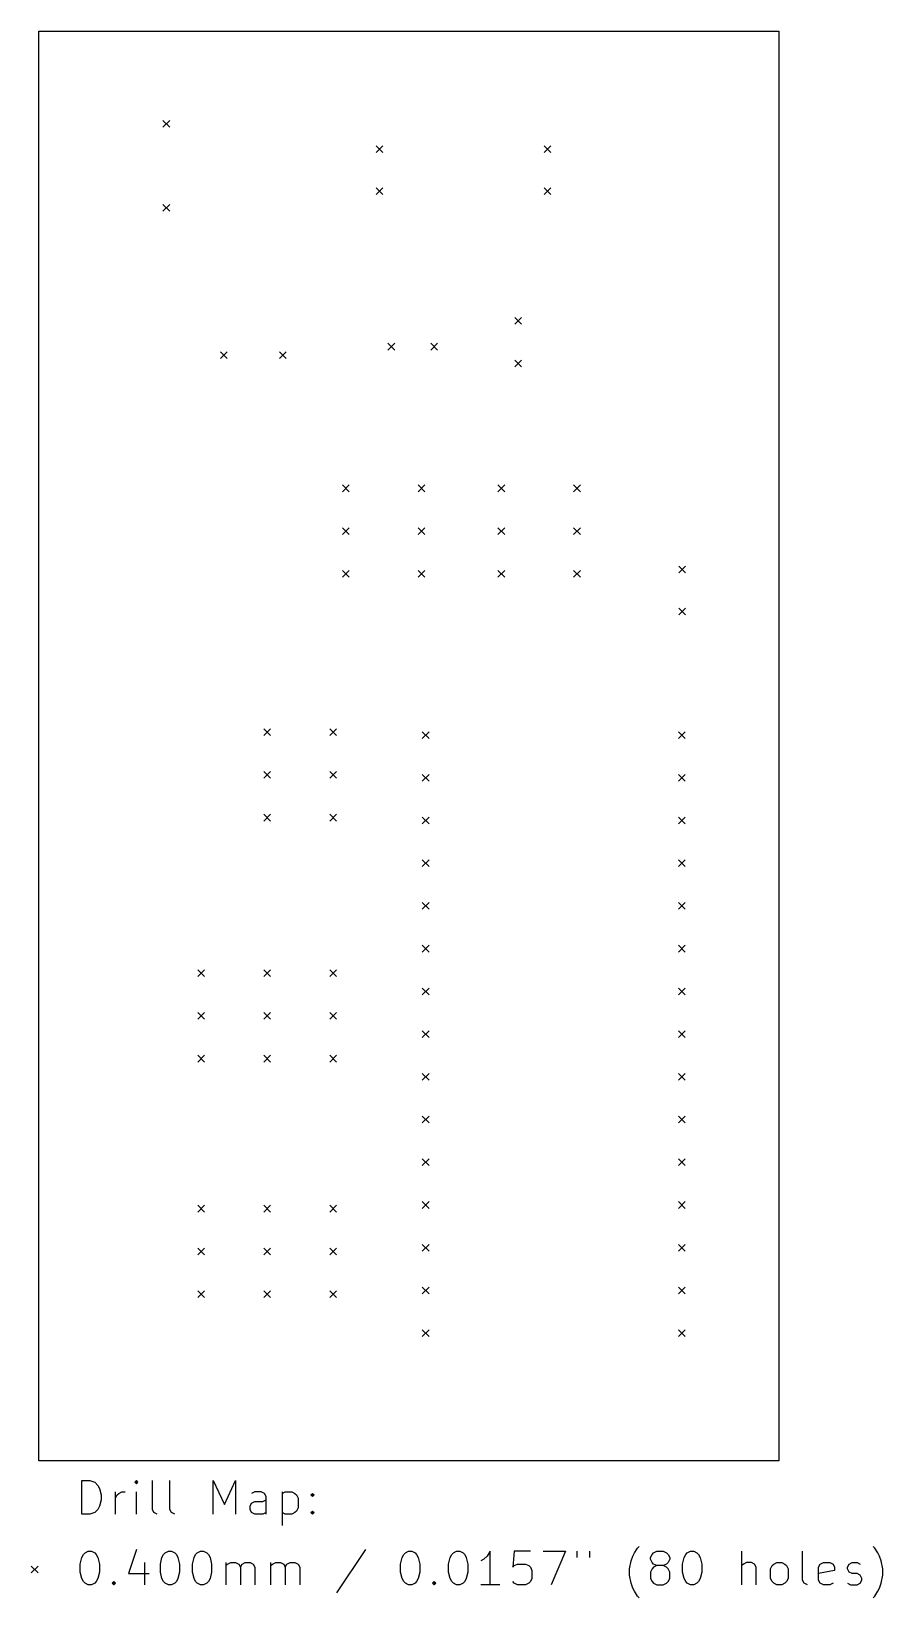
# Model space of a CAD drawing. Header units: millimetres. Extents: x 102.5 to 153.2, y -143.1 to -50.
import ezdxf

# ---------------------------------------------------------------- set-up
doc = ezdxf.new("R2010")
doc.units = ezdxf.units.MM
doc.layers.add('BLACK', color=250, linetype='CONTINUOUS')

msp = doc.modelspace()

# ---------------------------------------------------------------- linework, layer by layer
at = {"layer": 'BLACK', "linetype": 'CONTINUOUS'}
for p, q in [((103, -50), (147, -50)), ((103, -135), (103, -50)), ((147, -50), (147, -135)), ((110.3775, -55.3), (110.7775, -55.7)), ((110.7775, -55.3), (110.3775, -55.7)), ((123.05, -56.8), (123.45, -57.2)), ((123.45, -56.8), (123.05, -57.2)), ((133.05, -56.8), (133.45, -57.2)), ((133.45, -56.8), (133.05, -57.2)), ((123.05, -59.3), (123.45, -59.7)), ((123.45, -59.3), (123.05, -59.7)), ((133.05, -59.3), (133.45, -59.7)), ((133.45, -59.3), (133.05, -59.7)), ((110.3775, -60.3), (110.7775, -60.7)), ((110.7775, -60.3), (110.3775, -60.7)), ((131.3, -67.01), (131.7, -67.41)), ((131.7, -67.01), (131.3, -67.41)), ((123.76, -68.55), (124.16, -68.95)), ((124.16, -68.55), (123.76, -68.95)), ((126.3, -68.55), (126.7, -68.95)), ((126.7, -68.55), (126.3, -68.95)), ((113.8, -69.05), (114.2, -69.45)), ((114.2, -69.05), (113.8, -69.45)), ((117.3, -69.05), (117.7, -69.45)), ((117.7, -69.05), (117.3, -69.45)), ((131.3, -69.55), (131.7, -69.95)), ((131.7, -69.55), (131.3, -69.95)), ((121.05, -76.97), (121.45, -77.37)), ((121.45, -76.97), (121.05, -77.37)), ((125.55, -76.97), (125.95, -77.37)), ((125.95, -76.97), (125.55, -77.37)), ((130.3, -76.97), (130.7, -77.37)), ((130.7, -76.97), (130.3, -77.37)), ((134.8, -76.97), (135.2, -77.37)), ((135.2, -76.97), (134.8, -77.37)), ((121.05, -79.51), (121.45, -79.91)), ((121.45, -79.51), (121.05, -79.91)), ((125.55, -79.51), (125.95, -79.91)), ((125.95, -79.51), (125.55, -79.91)), ((130.3, -79.51), (130.7, -79.91)), ((130.7, -79.51), (130.3, -79.91)), ((134.8, -79.51), (135.2, -79.91)), ((135.2, -79.51), (134.8, -79.91)), ((141.05, -81.8), (141.45, -82.2)), ((141.45, -81.8), (141.05, -82.2)), ((121.05, -82.05), (121.45, -82.45)), ((121.45, -82.05), (121.05, -82.45)), ((125.55, -82.05), (125.95, -82.45)), ((125.95, -82.05), (125.55, -82.45)), ((130.3, -82.05), (130.7, -82.45)), ((130.7, -82.05), (130.3, -82.45)), ((134.8, -82.05), (135.2, -82.45)), ((135.2, -82.05), (134.8, -82.45)), ((141.05, -84.3), (141.45, -84.7)), ((141.45, -84.3), (141.05, -84.7)), ((116.374267, -91.47), (116.774267, -91.87)), ((116.774267, -91.47), (116.374267, -91.87)), ((120.3, -91.47), (120.7, -91.87)), ((120.7, -91.47), (120.3, -91.87)), ((125.8, -91.64), (126.2, -92.04)), ((126.2, -91.64), (125.8, -92.04)), ((141.04, -91.64), (141.44, -92.04)), ((141.44, -91.64), (141.04, -92.04)), ((116.374267, -94.01), (116.774267, -94.41)), ((116.774267, -94.01), (116.374267, -94.41)), ((120.3, -94.01), (120.7, -94.41)), ((120.7, -94.01), (120.3, -94.41)), ((125.8, -94.18), (126.2, -94.58)), ((126.2, -94.18), (125.8, -94.58)), ((141.04, -94.18), (141.44, -94.58)), ((141.44, -94.18), (141.04, -94.58)), ((116.374267, -96.55), (116.774267, -96.95)), ((116.774267, -96.55), (116.374267, -96.95)), ((120.3, -96.55), (120.7, -96.95)), ((120.7, -96.55), (120.3, -96.95)), ((125.8, -96.72), (126.2, -97.12)), ((126.2, -96.72), (125.8, -97.12)), ((141.04, -96.72), (141.44, -97.12)), ((141.44, -96.72), (141.04, -97.12)), ((125.8, -99.26), (126.2, -99.66)), ((126.2, -99.26), (125.8, -99.66)), ((141.04, -99.26), (141.44, -99.66)), ((141.44, -99.26), (141.04, -99.66)), ((125.8, -101.8), (126.2, -102.2)), ((126.2, -101.8), (125.8, -102.2)), ((141.04, -101.8), (141.44, -102.2)), ((141.44, -101.8), (141.04, -102.2)), ((125.8, -104.34), (126.2, -104.74)), ((126.2, -104.34), (125.8, -104.74)), ((141.04, -104.34), (141.44, -104.74)), ((141.44, -104.34), (141.04, -104.74)), ((112.448533, -105.8), (112.848533, -106.2)), ((112.848533, -105.8), (112.448533, -106.2)), ((116.374267, -105.8), (116.774267, -106.2)), ((116.774267, -105.8), (116.374267, -106.2)), ((120.3, -105.8), (120.7, -106.2)), ((120.7, -105.8), (120.3, -106.2)), ((125.8, -106.88), (126.2, -107.28)), ((126.2, -106.88), (125.8, -107.28)), ((141.04, -106.88), (141.44, -107.28)), ((141.44, -106.88), (141.04, -107.28)), ((112.448533, -108.34), (112.848533, -108.74)), ((112.848533, -108.34), (112.448533, -108.74)), ((116.374267, -108.34), (116.774267, -108.74)), ((116.774267, -108.34), (116.374267, -108.74)), ((120.3, -108.34), (120.7, -108.74)), ((120.7, -108.34), (120.3, -108.74)), ((125.8, -109.42), (126.2, -109.82)), ((126.2, -109.42), (125.8, -109.82)), ((141.04, -109.42), (141.44, -109.82)), ((141.44, -109.42), (141.04, -109.82)), ((112.448533, -110.88), (112.848533, -111.28)), ((112.848533, -110.88), (112.448533, -111.28)), ((116.374267, -110.88), (116.774267, -111.28)), ((116.774267, -110.88), (116.374267, -111.28)), ((120.3, -110.88), (120.7, -111.28)), ((120.7, -110.88), (120.3, -111.28)), ((125.8, -111.96), (126.2, -112.36)), ((126.2, -111.96), (125.8, -112.36)), ((141.04, -111.96), (141.44, -112.36)), ((141.44, -111.96), (141.04, -112.36)), ((125.8, -114.5), (126.2, -114.9)), ((126.2, -114.5), (125.8, -114.9)), ((141.04, -114.5), (141.44, -114.9)), ((141.44, -114.5), (141.04, -114.9)), ((125.8, -117.04), (126.2, -117.44)), ((126.2, -117.04), (125.8, -117.44)), ((141.04, -117.04), (141.44, -117.44)), ((141.44, -117.04), (141.04, -117.44)), ((112.448533, -119.8), (112.848533, -120.2)), ((112.848533, -119.8), (112.448533, -120.2)), ((116.374267, -119.8), (116.774267, -120.2)), ((116.774267, -119.8), (116.374267, -120.2)), ((120.3, -119.8), (120.7, -120.2)), ((120.7, -119.8), (120.3, -120.2)), ((125.8, -119.58), (126.2, -119.98)), ((126.2, -119.58), (125.8, -119.98)), ((141.04, -119.58), (141.44, -119.98)), ((141.44, -119.58), (141.04, -119.98)), ((112.448533, -122.34), (112.848533, -122.74)), ((112.848533, -122.34), (112.448533, -122.74)), ((116.374267, -122.34), (116.774267, -122.74)), ((116.774267, -122.34), (116.374267, -122.74)), ((120.3, -122.34), (120.7, -122.74)), ((120.7, -122.34), (120.3, -122.74)), ((125.8, -122.12), (126.2, -122.52)), ((126.2, -122.12), (125.8, -122.52)), ((141.04, -122.12), (141.44, -122.52)), ((141.44, -122.12), (141.04, -122.52)), ((125.8, -124.66), (126.2, -125.06)), ((126.2, -124.66), (125.8, -125.06)), ((141.04, -124.66), (141.44, -125.06)), ((141.44, -124.66), (141.04, -125.06)), ((112.448533, -124.88), (112.848533, -125.28)), ((112.848533, -124.88), (112.448533, -125.28)), ((116.374267, -124.88), (116.774267, -125.28)), ((116.774267, -124.88), (116.374267, -125.28)), ((120.3, -124.88), (120.7, -125.28)), ((120.7, -124.88), (120.3, -125.28)), ((125.8, -127.2), (126.2, -127.6)), ((126.2, -127.2), (125.8, -127.6)), ((141.04, -127.2), (141.44, -127.6)), ((141.44, -127.2), (141.04, -127.6)), ((147, -135), (103, -135)), ((105.557768, -138.164838), (105.557768, -136.164838)), ((105.557768, -136.164838), (106.033958, -136.164838)), ((106.033958, -136.164838), (106.319673, -136.260076)), ((106.319673, -136.260076), (106.510149, -136.450552)), ((106.510149, -136.450552), (106.605387, -136.641028)), ((106.605387, -136.641028), (106.700625, -137.02198)), ((107.557768, -138.164838), (107.557768, -136.831504)), ((107.748244, -136.926742), (107.93872, -136.831504)), ((107.93872, -136.831504), (108.129197, -136.831504)), ((108.795863, -136.164838), (108.700625, -136.260076)), ((108.700625, -136.260076), (108.795863, -136.355314)), ((108.891101, -136.260076), (108.795863, -136.164838)), ((108.795863, -136.164838), (108.795863, -136.355314)), ((108.795863, -136.355314), (108.891101, -136.260076)), ((108.795863, -138.164838), (108.795863, -136.831504)), ((109.748244, -137.879123), (109.748244, -136.164838)), ((110.795863, -137.879123), (110.795863, -136.164838)), ((113.367292, -138.164838), (113.367292, -136.164838)), ((113.367292, -136.164838), (114.033959, -137.593409)), ((114.033959, -137.593409), (114.700625, -136.164838)), ((114.700625, -136.164838), (114.700625, -138.164838)), ((115.843482, -136.831504), (115.653006, -136.926742)), ((116.224435, -136.831504), (115.843482, -136.831504)), ((116.414911, -136.926742), (116.224435, -136.831504)), ((117.46253, -136.831504), (117.46253, -138.831504)), ((117.46253, -136.926742), (117.653006, -136.831504)), ((117.653006, -136.831504), (118.033959, -136.831504)), ((118.033959, -136.831504), (118.224435, -136.926742)), ((106.605387, -137.688647), (106.510149, -137.879123)), ((106.700625, -137.307695), (106.605387, -137.688647)), ((106.700625, -137.02198), (106.700625, -137.307695)), ((107.557768, -137.212457), (107.653006, -137.02198)), ((107.653006, -137.02198), (107.748244, -136.926742)), ((115.557768, -137.688647), (115.653006, -137.498171)), ((115.557768, -137.879123), (115.557768, -137.688647)), ((115.653006, -137.498171), (115.843482, -137.402933)), ((115.843482, -137.402933), (116.319673, -137.402933)), ((116.319673, -137.402933), (116.510149, -137.307695)), ((116.510149, -137.117219), (116.414911, -136.926742)), ((116.510149, -138.164838), (116.510149, -137.117219)), ((118.224435, -136.926742), (118.319673, -137.02198)), ((118.319673, -137.02198), (118.414911, -137.212457)), ((118.414911, -137.783885), (118.319673, -137.974361)), ((118.414911, -137.212457), (118.414911, -137.783885)), ((119.176816, -137.02198), (119.272054, -136.926742)), ((119.272054, -137.117219), (119.176816, -137.02198)), ((119.272054, -136.926742), (119.367292, -137.02198)), ((119.272054, -136.926742), (119.272054, -137.117219)), ((119.367292, -137.02198), (119.272054, -137.117219)), ((106.033958, -138.164838), (105.557768, -138.164838)), ((106.319673, -138.0696), (106.033958, -138.164838)), ((106.510149, -137.879123), (106.319673, -138.0696)), ((109.843482, -138.0696), (109.748244, -137.879123)), ((110.033958, -138.164838), (109.843482, -138.0696)), ((110.891101, -138.0696), (110.795863, -137.879123)), ((111.081577, -138.164838), (110.891101, -138.0696)), ((115.653006, -138.0696), (115.557768, -137.879123)), ((115.843482, -138.164838), (115.653006, -138.0696)), ((116.319673, -138.164838), (115.843482, -138.164838)), ((116.510149, -138.0696), (116.319673, -138.164838)), ((117.653006, -138.164838), (117.46253, -138.0696)), ((118.033959, -138.164838), (117.653006, -138.164838)), ((118.224435, -138.0696), (118.033959, -138.164838)), ((118.319673, -137.974361), (118.224435, -138.0696)), ((119.176816, -138.0696), (119.272054, -137.974361)), ((119.272054, -138.164838), (119.176816, -138.0696)), ((119.272054, -137.974361), (119.367292, -138.0696)), ((119.272054, -137.974361), (119.272054, -138.164838)), ((119.367292, -138.0696), (119.272054, -138.164838)), ((105.557768, -140.74579), (105.653006, -140.555314)), ((105.653006, -140.555314), (105.748244, -140.460076)), ((105.748244, -140.460076), (105.93872, -140.364838)), ((105.93872, -140.364838), (106.129197, -140.364838)), ((106.129197, -140.364838), (106.319673, -140.460076)), ((106.319673, -140.460076), (106.414911, -140.555314)), ((106.414911, -140.555314), (106.510149, -140.74579)), ((108.795863, -140.2696), (108.319673, -141.698171)), ((110.319673, -140.74579), (110.414911, -140.555314)), ((110.414911, -140.555314), (110.510149, -140.460076)), ((110.510149, -140.460076), (110.700625, -140.364838)), ((110.700625, -140.364838), (110.891102, -140.364838)), ((110.891102, -140.364838), (111.081578, -140.460076)), ((111.081578, -140.460076), (111.176816, -140.555314)), ((111.176816, -140.555314), (111.272054, -140.74579)), ((112.224435, -140.74579), (112.319673, -140.555314)), ((112.319673, -140.555314), (112.414911, -140.460076)), ((112.414911, -140.460076), (112.605387, -140.364838)), ((112.605387, -140.364838), (112.795864, -140.364838)), ((112.795864, -140.364838), (112.98634, -140.460076)), ((112.98634, -140.460076), (113.081578, -140.555314)), ((113.081578, -140.555314), (113.176816, -140.74579)), ((122.414912, -140.2696), (120.700627, -142.841028)), ((124.605389, -140.74579), (124.700627, -140.555314)), ((124.700627, -140.555314), (124.795865, -140.460076)), ((124.795865, -140.460076), (124.986341, -140.364838)), ((124.986341, -140.364838), (125.176818, -140.364838)), ((125.176818, -140.364838), (125.367294, -140.460076)), ((125.367294, -140.460076), (125.462532, -140.555314)), ((125.462532, -140.555314), (125.55777, -140.74579)), ((127.462532, -140.74579), (127.55777, -140.555314)), ((127.55777, -140.555314), (127.653008, -140.460076)), ((127.653008, -140.460076), (127.843484, -140.364838)), ((127.843484, -140.364838), (128.033961, -140.364838)), ((128.033961, -140.364838), (128.224437, -140.460076)), ((128.224437, -140.460076), (128.319675, -140.555314)), ((128.319675, -140.555314), (128.414913, -140.74579)), ((129.843484, -140.364838), (129.653008, -140.650552)), ((129.843484, -142.364838), (129.843484, -140.364838)), ((131.272056, -140.364838), (131.176818, -141.317219)), ((132.224437, -140.364838), (131.272056, -140.364838)), ((132.986342, -140.364838), (134.319675, -140.364838)), ((134.319675, -140.364838), (133.462532, -142.364838)), ((134.986342, -140.364838), (134.986342, -140.74579)), ((135.748247, -140.364838), (135.748247, -140.74579)), ((138.319676, -140.650552), (138.414914, -140.460076)), ((138.414914, -140.460076), (138.60539, -140.174361)), ((138.60539, -140.174361), (138.700629, -140.079123)), ((139.367295, -140.74579), (139.462533, -140.555314)), ((139.462533, -140.555314), (139.557771, -140.460076)), ((139.557771, -140.460076), (139.748247, -140.364838)), ((139.748247, -140.364838), (140.1292, -140.364838)), ((140.1292, -140.364838), (140.319676, -140.460076)), ((140.319676, -140.460076), (140.414914, -140.555314)), ((140.414914, -140.555314), (140.510152, -140.74579)), ((141.367295, -140.74579), (141.462533, -140.555314)), ((141.462533, -140.555314), (141.557771, -140.460076)), ((141.557771, -140.460076), (141.748247, -140.364838)), ((141.748247, -140.364838), (141.938724, -140.364838)), ((141.938724, -140.364838), (142.1292, -140.460076)), ((142.1292, -140.460076), (142.224438, -140.555314)), ((142.224438, -140.555314), (142.319676, -140.74579)), ((144.795867, -142.364838), (144.795867, -140.364838)), ((148.414915, -142.079123), (148.414915, -140.364838)), ((152.70063, -140.174361), (152.605392, -140.079123)), ((152.891106, -140.460076), (152.70063, -140.174361)), ((152.986344, -140.650552), (152.891106, -140.460076)), ((102.55, -141.25), (102.95, -141.65)), ((102.95, -141.25), (102.55, -141.65)), ((105.46253, -141.126742), (105.557768, -140.74579)), ((105.46253, -141.602933), (105.46253, -141.126742)), ((106.510149, -140.74579), (106.605387, -141.126742)), ((106.605387, -141.126742), (106.605387, -141.602933)), ((109.272054, -141.031504), (109.272054, -142.364838)), ((110.224435, -141.126742), (110.319673, -140.74579)), ((110.224435, -141.602933), (110.224435, -141.126742)), ((111.272054, -140.74579), (111.367292, -141.126742)), ((111.367292, -141.126742), (111.367292, -141.602933)), ((112.129197, -141.126742), (112.224435, -140.74579)), ((112.129197, -141.602933), (112.129197, -141.126742)), ((113.176816, -140.74579), (113.272054, -141.126742)), ((113.272054, -141.126742), (113.272054, -141.602933)), ((114.129197, -142.364838), (114.129197, -141.031504)), ((114.129197, -141.22198), (114.224435, -141.126742)), ((114.224435, -141.126742), (114.414911, -141.031504)), ((114.414911, -141.031504), (114.700626, -141.031504)), ((114.700626, -141.031504), (114.891102, -141.126742)), ((114.891102, -141.126742), (114.98634, -141.317219)), ((114.98634, -141.317219), (115.081578, -141.126742)), ((114.98634, -141.317219), (114.98634, -142.364838)), ((115.081578, -141.126742), (115.272054, -141.031504)), ((115.272054, -141.031504), (115.557768, -141.031504)), ((115.557768, -141.031504), (115.748245, -141.126742)), ((115.748245, -141.126742), (115.843483, -141.317219)), ((115.843483, -141.317219), (115.843483, -142.364838)), ((116.795864, -142.364838), (116.795864, -141.031504)), ((116.795864, -141.22198), (116.891102, -141.126742)), ((116.891102, -141.126742), (117.081578, -141.031504)), ((117.081578, -141.031504), (117.367293, -141.031504)), ((117.367293, -141.031504), (117.557769, -141.126742)), ((117.557769, -141.126742), (117.653007, -141.317219)), ((117.653007, -141.317219), (117.748245, -141.126742)), ((117.653007, -141.317219), (117.653007, -142.364838)), ((117.748245, -141.126742), (117.938721, -141.031504)), ((117.938721, -141.031504), (118.224435, -141.031504)), ((118.224435, -141.031504), (118.414912, -141.126742)), ((118.414912, -141.126742), (118.51015, -141.317219)), ((118.51015, -141.317219), (118.51015, -142.364838)), ((124.510151, -141.126742), (124.605389, -140.74579)), ((124.510151, -141.602933), (124.510151, -141.126742)), ((125.55777, -140.74579), (125.653008, -141.126742)), ((125.653008, -141.126742), (125.653008, -141.602933)), ((127.367294, -141.126742), (127.462532, -140.74579)), ((127.367294, -141.602933), (127.367294, -141.126742)), ((128.414913, -140.74579), (128.510151, -141.126742)), ((128.510151, -141.126742), (128.510151, -141.602933)), ((129.462532, -140.841028), (129.272056, -140.936266)), ((129.653008, -140.650552), (129.462532, -140.841028)), ((131.176818, -141.317219), (131.272056, -141.22198)), ((131.272056, -141.22198), (131.462532, -141.126742)), ((131.462532, -141.126742), (131.938723, -141.126742)), ((131.938723, -141.126742), (132.129199, -141.22198)), ((132.129199, -141.22198), (132.224437, -141.317219)), ((132.224437, -141.317219), (132.319675, -141.507695)), ((132.319675, -141.507695), (132.319675, -141.983885)), ((138.1292, -141.412457), (138.224438, -140.936266)), ((138.1292, -141.793409), (138.1292, -141.412457)), ((138.224438, -140.936266), (138.319676, -140.650552)), ((139.367295, -140.841028), (139.367295, -140.74579)), ((139.462533, -141.031504), (139.367295, -140.841028)), ((139.462533, -141.412457), (139.367295, -141.602933)), ((139.557771, -141.126742), (139.462533, -141.031504)), ((139.557771, -141.317219), (139.462533, -141.412457)), ((139.748247, -141.22198), (139.557771, -141.126742)), ((139.748247, -141.22198), (139.557771, -141.317219)), ((140.1292, -141.22198), (139.748247, -141.22198)), ((140.319676, -141.126742), (140.1292, -141.22198)), ((140.319676, -141.317219), (140.1292, -141.22198)), ((140.414914, -141.031504), (140.319676, -141.126742)), ((140.414914, -141.412457), (140.319676, -141.317219)), ((140.510152, -140.841028), (140.414914, -141.031504)), ((140.510152, -141.602933), (140.414914, -141.412457)), ((140.510152, -140.74579), (140.510152, -140.841028)), ((141.272057, -141.126742), (141.367295, -140.74579)), ((141.272057, -141.602933), (141.272057, -141.126742)), ((142.319676, -140.74579), (142.414914, -141.126742)), ((142.414914, -141.126742), (142.414914, -141.602933)), ((144.891105, -141.126742), (144.795867, -141.22198)), ((145.081581, -141.031504), (144.891105, -141.126742)), ((145.367296, -141.031504), (145.081581, -141.031504)), ((145.557772, -141.126742), (145.367296, -141.031504)), ((145.65301, -141.317219), (145.557772, -141.126742)), ((145.65301, -142.364838), (145.65301, -141.317219)), ((146.510153, -141.412457), (146.605391, -141.22198)), ((146.510153, -141.983885), (146.510153, -141.412457)), ((146.605391, -141.22198), (146.700629, -141.126742)), ((146.700629, -141.126742), (146.891105, -141.031504)), ((146.891105, -141.031504), (147.17682, -141.031504)), ((147.17682, -141.031504), (147.367296, -141.126742)), ((147.367296, -141.126742), (147.462534, -141.22198)), ((147.462534, -141.22198), (147.557772, -141.412457)), ((147.557772, -141.412457), (147.557772, -141.983885)), ((149.367296, -141.317219), (149.462534, -141.126742)), ((149.367296, -142.079123), (149.367296, -141.317219)), ((150.319677, -141.507695), (149.367296, -141.698171)), ((149.462534, -141.126742), (149.65301, -141.031504)), ((149.65301, -141.031504), (150.033963, -141.031504)), ((150.033963, -141.031504), (150.224439, -141.126742)), ((150.224439, -141.126742), (150.319677, -141.317219)), ((150.319677, -141.317219), (150.319677, -141.507695)), ((151.081582, -141.317219), (151.17682, -141.126742)), ((151.081582, -141.412457), (151.081582, -141.317219)), ((151.17682, -141.602933), (151.081582, -141.412457)), ((151.17682, -141.126742), (151.367296, -141.031504)), ((151.367296, -141.031504), (151.65301, -141.031504)), ((151.65301, -141.031504), (151.843487, -141.126742)), ((153.081582, -140.936266), (152.986344, -140.650552)), ((153.17682, -141.412457), (153.081582, -140.936266)), ((153.17682, -141.793409), (153.17682, -141.412457)), ((105.557768, -141.983885), (105.46253, -141.602933)), ((105.653006, -142.174361), (105.557768, -141.983885)), ((105.748244, -142.2696), (105.653006, -142.174361)), ((105.93872, -142.364838), (105.748244, -142.2696)), ((106.129197, -142.364838), (105.93872, -142.364838)), ((106.319673, -142.2696), (106.129197, -142.364838)), ((106.414911, -142.174361), (106.319673, -142.2696)), ((106.510149, -141.983885), (106.414911, -142.174361)), ((106.605387, -141.602933), (106.510149, -141.983885)), ((107.367292, -142.2696), (107.46253, -142.174361)), ((107.46253, -142.364838), (107.367292, -142.2696)), ((107.46253, -142.174361), (107.557768, -142.2696)), ((107.46253, -142.174361), (107.46253, -142.364838)), ((107.557768, -142.2696), (107.46253, -142.364838)), ((108.319673, -141.698171), (109.557768, -141.698171)), ((110.319673, -141.983885), (110.224435, -141.602933)), ((110.414911, -142.174361), (110.319673, -141.983885)), ((110.510149, -142.2696), (110.414911, -142.174361)), ((110.700625, -142.364838), (110.510149, -142.2696)), ((110.891102, -142.364838), (110.700625, -142.364838)), ((111.081578, -142.2696), (110.891102, -142.364838)), ((111.176816, -142.174361), (111.081578, -142.2696)), ((111.272054, -141.983885), (111.176816, -142.174361)), ((111.367292, -141.602933), (111.272054, -141.983885)), ((112.224435, -141.983885), (112.129197, -141.602933)), ((112.319673, -142.174361), (112.224435, -141.983885)), ((112.414911, -142.2696), (112.319673, -142.174361)), ((112.605387, -142.364838), (112.414911, -142.2696)), ((112.795864, -142.364838), (112.605387, -142.364838)), ((112.98634, -142.2696), (112.795864, -142.364838)), ((113.081578, -142.174361), (112.98634, -142.2696)), ((113.176816, -141.983885), (113.081578, -142.174361)), ((113.272054, -141.602933), (113.176816, -141.983885)), ((124.605389, -141.983885), (124.510151, -141.602933)), ((124.700627, -142.174361), (124.605389, -141.983885)), ((124.795865, -142.2696), (124.700627, -142.174361)), ((124.986341, -142.364838), (124.795865, -142.2696)), ((125.176818, -142.364838), (124.986341, -142.364838)), ((125.367294, -142.2696), (125.176818, -142.364838)), ((125.462532, -142.174361), (125.367294, -142.2696)), ((125.55777, -141.983885), (125.462532, -142.174361)), ((125.653008, -141.602933), (125.55777, -141.983885)), ((126.414913, -142.2696), (126.510151, -142.174361)), ((126.510151, -142.364838), (126.414913, -142.2696)), ((126.510151, -142.174361), (126.605389, -142.2696)), ((126.510151, -142.174361), (126.510151, -142.364838)), ((126.605389, -142.2696), (126.510151, -142.364838)), ((127.462532, -141.983885), (127.367294, -141.602933)), ((127.55777, -142.174361), (127.462532, -141.983885)), ((127.653008, -142.2696), (127.55777, -142.174361)), ((127.843484, -142.364838), (127.653008, -142.2696)), ((128.033961, -142.364838), (127.843484, -142.364838)), ((128.224437, -142.2696), (128.033961, -142.364838)), ((128.319675, -142.174361), (128.224437, -142.2696)), ((128.414913, -141.983885), (128.319675, -142.174361)), ((128.510151, -141.602933), (128.414913, -141.983885)), ((130.414913, -142.364838), (129.272056, -142.364838)), ((131.272056, -142.2696), (131.176818, -142.174361)), ((131.462532, -142.364838), (131.272056, -142.2696)), ((131.938723, -142.364838), (131.462532, -142.364838)), ((132.129199, -142.2696), (131.938723, -142.364838)), ((132.224437, -142.174361), (132.129199, -142.2696)), ((132.319675, -141.983885), (132.224437, -142.174361)), ((138.224438, -142.2696), (138.1292, -141.793409)), ((138.319676, -142.555314), (138.224438, -142.2696)), ((139.367295, -141.602933), (139.367295, -141.983885)), ((139.367295, -141.983885), (139.462533, -142.174361)), ((139.462533, -142.174361), (139.557771, -142.2696)), ((139.557771, -142.2696), (139.748247, -142.364838)), ((139.748247, -142.364838), (140.1292, -142.364838)), ((140.1292, -142.364838), (140.319676, -142.2696)), ((140.319676, -142.2696), (140.414914, -142.174361)), ((140.414914, -142.174361), (140.510152, -141.983885)), ((140.510152, -141.983885), (140.510152, -141.602933)), ((141.367295, -141.983885), (141.272057, -141.602933)), ((141.462533, -142.174361), (141.367295, -141.983885)), ((141.557771, -142.2696), (141.462533, -142.174361)), ((141.748247, -142.364838), (141.557771, -142.2696)), ((141.938724, -142.364838), (141.748247, -142.364838)), ((142.1292, -142.2696), (141.938724, -142.364838)), ((142.224438, -142.174361), (142.1292, -142.2696)), ((142.319676, -141.983885), (142.224438, -142.174361)), ((142.414914, -141.602933), (142.319676, -141.983885)), ((146.605391, -142.174361), (146.510153, -141.983885)), ((146.700629, -142.2696), (146.605391, -142.174361)), ((146.891105, -142.364838), (146.700629, -142.2696)), ((147.17682, -142.364838), (146.891105, -142.364838)), ((147.367296, -142.2696), (147.17682, -142.364838)), ((147.462534, -142.174361), (147.367296, -142.2696)), ((147.557772, -141.983885), (147.462534, -142.174361)), ((148.510153, -142.2696), (148.414915, -142.079123)), ((148.700629, -142.364838), (148.510153, -142.2696)), ((149.462534, -142.2696), (149.367296, -142.079123)), ((149.65301, -142.364838), (149.462534, -142.2696)), ((150.033963, -142.364838), (149.65301, -142.364838)), ((150.224439, -142.2696), (150.033963, -142.364838)), ((151.081582, -142.2696), (151.272058, -142.364838)), ((151.367296, -141.698171), (151.17682, -141.602933)), ((151.272058, -142.364838), (151.65301, -142.364838)), ((151.65301, -141.698171), (151.367296, -141.698171)), ((151.843487, -141.793409), (151.65301, -141.698171)), ((151.65301, -142.364838), (151.843487, -142.2696)), ((151.938725, -141.983885), (151.843487, -141.793409)), ((151.843487, -142.2696), (151.938725, -142.079123)), ((151.938725, -142.079123), (151.938725, -141.983885)), ((152.986344, -142.555314), (153.081582, -142.2696)), ((153.081582, -142.2696), (153.17682, -141.793409)), ((138.414914, -142.74579), (138.319676, -142.555314)), ((138.60539, -143.031504), (138.414914, -142.74579)), ((138.700629, -143.126742), (138.60539, -143.031504)), ((152.605392, -143.126742), (152.70063, -143.031504)), ((152.70063, -143.031504), (152.891106, -142.74579)), ((152.891106, -142.74579), (152.986344, -142.555314))]:
    msp.add_line(p, q, dxfattribs=at)

doc.saveas('drawing.dxf')
